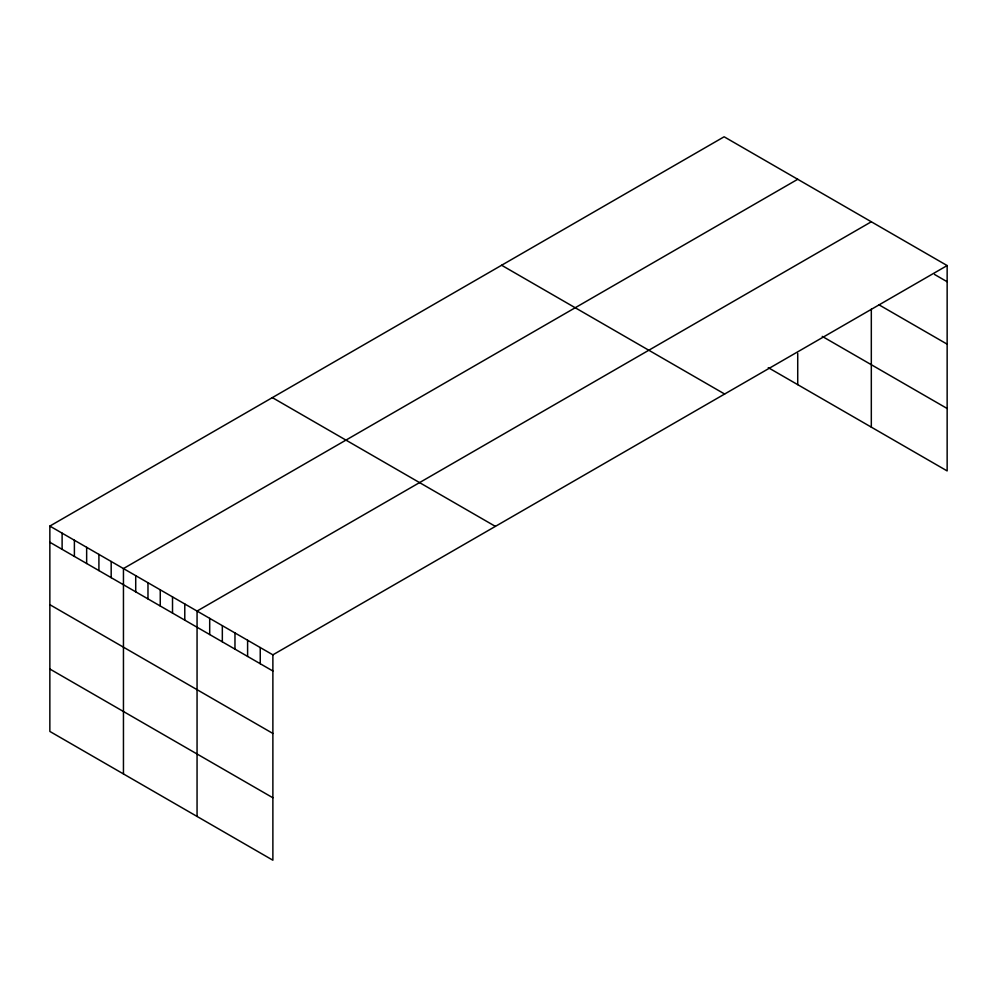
<?xml version="1.0" encoding="UTF-8"?>
<svg xmlns="http://www.w3.org/2000/svg" width="997" height="997" viewBox="0 0 997 997"><rect width="100%" height="100%" fill="white"/><g stroke="black" fill="none" stroke-linecap="round" stroke-linejoin="round"><path stroke-width="1.5" d="M49.85 526.08L272.879 654.842L272.879 860.212L49.85 731.437L49.85 526.08L724.121 136.788L947.15 265.563L947.15 470.92L768.276 367.656M797.725 179.286L123.454 568.564L123.454 773.934M871.316 221.783L197.057 611.061L197.057 816.431M272.879 654.842L947.15 265.563M934.513 274.437L947.15 281.74M878.905 304.77L947.15 344.164M822.251 336.388L947.15 408.496M501.616 265.252L724.645 394.027M272.355 397.616L495.384 526.379M49.85 542.256L272.879 671.018M49.85 604.681L272.879 733.456M49.85 669.012L272.879 797.774M871.316 309.157L871.316 427.14M797.725 353.437L797.725 384.655M260.242 647.552L260.242 663.728M247.605 640.248L247.605 656.425M234.968 632.958L234.968 649.134M222.331 625.655L222.331 641.831M209.694 618.364L209.694 634.541M184.781 603.983L184.781 620.159M172.518 596.904L172.518 613.08M160.255 589.813L160.255 605.989M147.98 582.734L147.98 598.91M135.717 575.655L135.717 591.832M111.178 561.485L111.178 577.662M98.915 554.407L98.915 570.583M86.652 547.328L86.652 563.504M74.389 540.237L74.389 556.413M62.113 533.158L62.113 549.335"/></g></svg>
